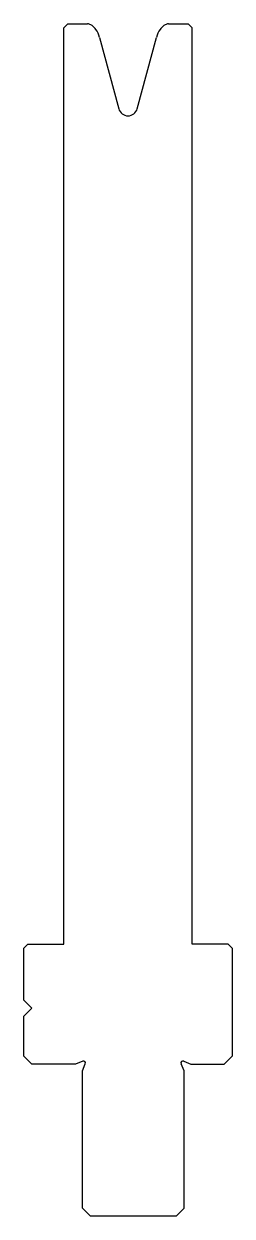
# Model space of a CAD drawing. Header units: metres. Extents: x 101 to 127, y 91 to 240.
import ezdxf

# ---------------------------------------------------------------- set-up
doc = ezdxf.new("R2010")
doc.units = ezdxf.units.M

msp = doc.modelspace()

# ---------------------------------------------------------------- linework, layer by layer
for p, q in [((106.260269, 239.994194), (105.760269, 239.494194)), ((106.260269, 239.994194), (108.686951, 239.994194)), ((118.833587, 239.994194), (121.260269, 239.994194)), ((121.760269, 239.494194), (121.260269, 239.994194)), ((105.760269, 124.994194), (105.760269, 239.494194)), ((121.760269, 124.994194), (121.760269, 239.494194)), ((110.216305, 238.292246), (112.601158, 229.391852)), ((114.91938, 229.391852), (117.304234, 238.292246)), ((101.260269, 124.994194), (100.760269, 124.494194)), ((100.760269, 117.994194), (100.760269, 124.494194)), ((101.260269, 124.994194), (105.760269, 124.994194)), ((126.260269, 124.994194), (121.760269, 124.994194)), ((126.760269, 124.494194), (126.260269, 124.994194)), ((126.760269, 124.494194), (126.760269, 110.994194)), ((100.760269, 117.994194), (101.760269, 116.994194)), ((101.760269, 116.994194), (100.760269, 115.994194)), ((100.760269, 110.994194), (100.760269, 115.994194)), ((100.760269, 110.994194), (101.760269, 109.994194)), ((108.103699, 110.364265), (107.210269, 109.994194)), ((120.716839, 110.364265), (121.610269, 109.994194)), ((125.760269, 109.994194), (126.760269, 110.994194)), ((107.210269, 109.994194), (101.760269, 109.994194)), ((108.060269, 109.144194), (108.43034, 110.037624)), ((108.060269, 91.994194), (108.060269, 109.144194)), ((120.760269, 109.144194), (120.390198, 110.037624)), ((120.760269, 91.994194), (120.760269, 109.144194)), ((121.610269, 109.994194), (125.760269, 109.994194)), ((108.060269, 91.994194), (109.060269, 90.994194)), ((119.760269, 90.994194), (109.060269, 90.994194)), ((119.760269, 90.994194), (120.760269, 91.994194))]:
    msp.add_line(p, q)
for centre, radius, start, end in [((108.686951, 239.344194), 0.65, 76.657761, 90), ((108.470311, 238.625511), 1.4, 48.734021, 74.81804), ((119.050228, 238.625511), 1.4, 105.18196, 131.265979), ((118.833587, 239.344194), 0.65, 90, 103.342239), ((107.678844, 237.723524), 2.6, 37.377714, 48.734021), ((107.12535, 237.464027), 3.2, 15, 35.053041), ((120.395189, 237.464027), 3.199992, 144.946959, 165), ((119.841694, 237.723524), 2.6, 131.265979, 142.622286), ((113.760269, 229.702434), 1.2, 195, 345), ((108.19937, 110.133295), 0.25, 337.5, 112.5), ((120.621168, 110.133295), 0.25, 67.5, 202.5)]:
    msp.add_arc(centre, radius, start, end)

doc.saveas('drawing.dxf')
